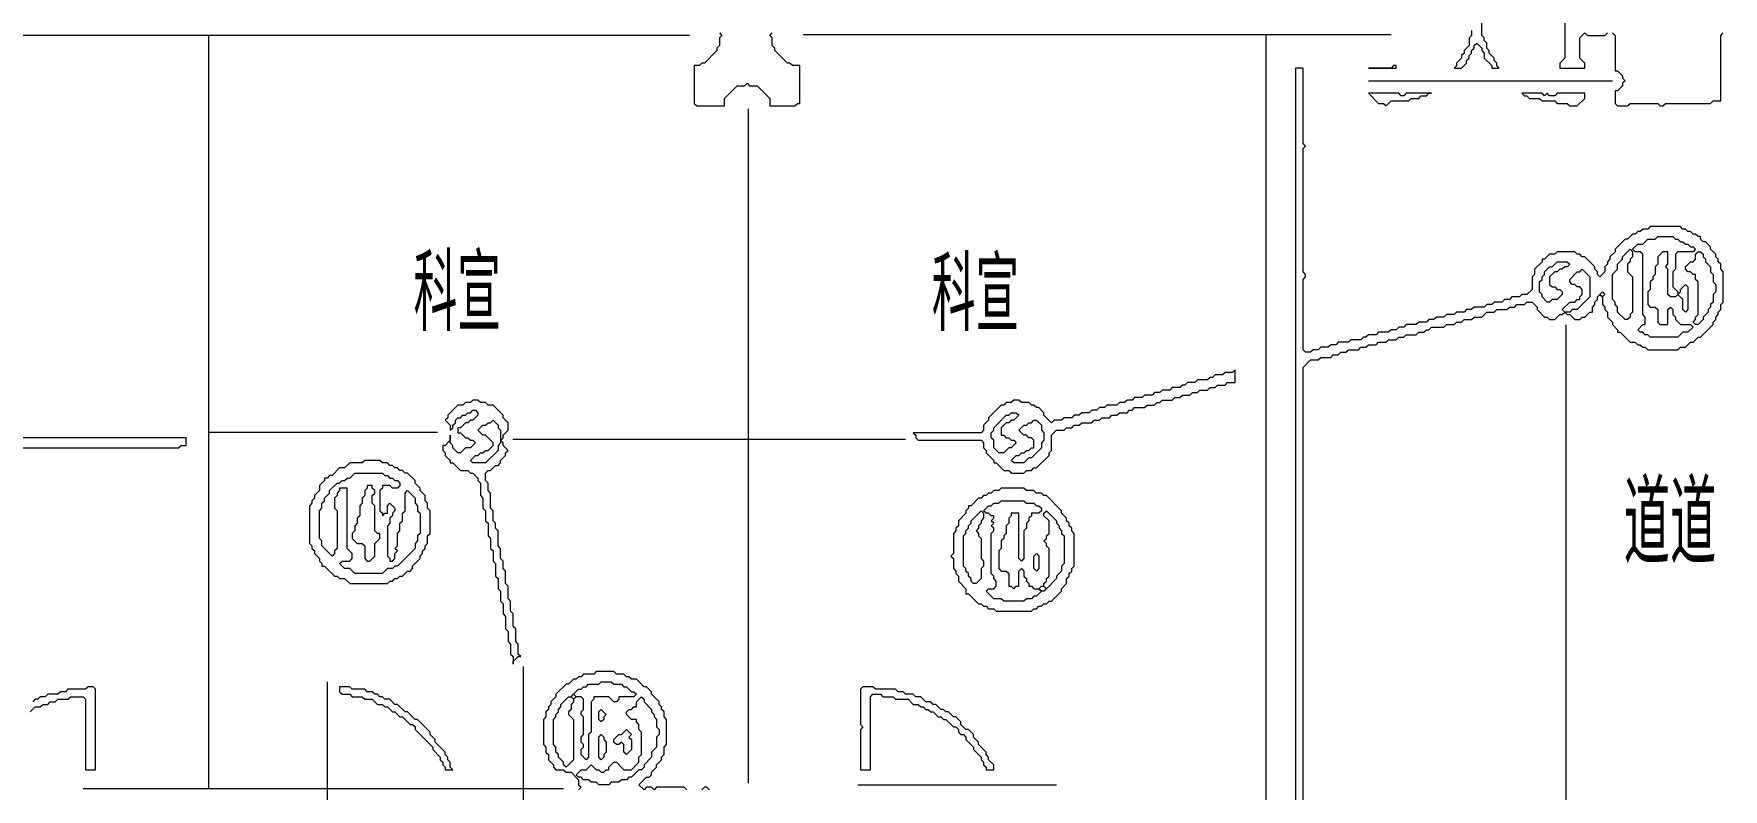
# Model space of a CAD drawing. Header units: millimetres. Extents: x 4 to 412, y 4 to 290.
# Drawn here: x 256.7 to 315.5, y 197.3 to 223.6 of the extents above; entities that cross this region are included whole.
import ezdxf

# ---------------------------------------------------------------- set-up
doc = ezdxf.new("R2010")
doc.units = ezdxf.units.MM
for name, color, linetype, lineweight in [('OCR_TEXT', 6, 'CONTINUOUS', 0), ('TRACE_CURVE', 6, 'CONTINUOUS', 0), ('TRACE_STRAIGHT', 5, 'CONTINUOUS', 0), ('TRACE_TEXT_SYMBOL', 6, 'CONTINUOUS', 0)]:
    doc.layers.add(name, color=color, linetype=linetype, lineweight=lineweight)
doc.styles.add('wqy-unicode', font='wqy-unicode')

msp = doc.modelspace()

# ---------------------------------------------------------------- linework, layer by layer
at = {"layer": 'TRACE_CURVE', "color": 6}
for points in [[(300.643, 222.439), (300.643, 195.378)], [(305.196, 213.594), (304.934, 213.594), (304.846, 213.506), (304.496, 213.506), (304.408, 213.419), (304.233, 213.419), (304.146, 213.331), (303.97, 213.331), (303.883, 213.243), (303.533, 213.243), (303.445, 213.156), (303.182, 213.156), (303.095, 213.068), (303.007, 213.068), (302.92, 212.981), (302.569, 212.981), (302.482, 212.893), (302.131, 212.893), (302.044, 212.806), (301.869, 212.806), (301.781, 212.718), (301.518, 212.718), (301.431, 212.63), (301.256, 212.63), (301.168, 212.543), (300.993, 212.543), (300.905, 212.63), (300.905, 215.083), (300.993, 215.17), (300.993, 215.258), (300.905, 215.345), (300.905, 219.636), (300.993, 219.724), (300.905, 219.812), (300.905, 222.439), (300.643, 222.439)], [(314.304, 216.746), (314.217, 216.834), (314.129, 216.834), (314.042, 216.922), (312.991, 216.922), (312.903, 216.834), (312.728, 216.834), (312.64, 216.746), (312.553, 216.746), (312.465, 216.659), (312.378, 216.659), (312.202, 216.484), (312.115, 216.484), (311.765, 216.133), (311.765, 216.046), (311.589, 215.871), (311.589, 215.783), (311.502, 215.696), (311.502, 215.608), (311.414, 215.52), (311.414, 215.345), (311.239, 215.17), (311.152, 215.258), (311.152, 215.345), (311.064, 215.433), (311.064, 215.52), (310.714, 215.871), (310.626, 215.871), (310.539, 215.958), (310.451, 215.958), (310.363, 216.046), (309.75, 216.046), (309.663, 215.958), (309.488, 215.958), (309.312, 215.783), (309.225, 215.783), (309.225, 215.696), (308.962, 215.433), (308.962, 215.258), (308.875, 215.17), (308.875, 214.732), (308.699, 214.557), (308.524, 214.557), (308.437, 214.47), (308.174, 214.47), (308.086, 214.382), (307.911, 214.382), (307.824, 214.294), (307.561, 214.294), (307.473, 214.207), (307.298, 214.207), (307.211, 214.119), (306.86, 214.119), (306.773, 214.032), (306.598, 214.032), (306.51, 213.944), (306.247, 213.944), (306.16, 213.856), (305.897, 213.856), (305.81, 213.769), (305.547, 213.769), (305.459, 213.681), (305.284, 213.681), (305.196, 213.594)], [(310.363, 213.681), (310.539, 213.681), (310.626, 213.769), (310.714, 213.769), (310.889, 213.944), (310.976, 213.944), (310.976, 214.119), (311.064, 214.207), (311.064, 214.294), (311.152, 214.382), (311.152, 214.47), (311.239, 214.557), (311.327, 214.47), (311.327, 214.207), (311.414, 214.119), (311.414, 214.032), (311.502, 213.944), (311.502, 213.769), (311.677, 213.594), (311.677, 213.506), (311.852, 213.331), (311.852, 213.243), (311.94, 213.243), (312.29, 212.893), (312.465, 212.893), (312.553, 212.806), (312.64, 212.806), (312.728, 212.718), (312.815, 212.718), (312.903, 212.63), (313.954, 212.63), (314.042, 212.718), (314.217, 212.718), (314.392, 212.893), (314.479, 212.893), (314.655, 213.068), (314.742, 213.068), (315.18, 213.506), (315.18, 213.594), (315.268, 213.681), (315.268, 213.769), (315.355, 213.856), (315.355, 213.944), (315.443, 214.032), (315.443, 214.207), (315.53, 214.294), (315.53, 215.345), (315.443, 215.433), (315.443, 215.608), (315.355, 215.696), (315.355, 215.783), (315.268, 215.871), (315.268, 215.958), (315.092, 216.133), (315.092, 216.221), (314.917, 216.396), (314.83, 216.396), (314.742, 216.484), (314.742, 216.571), (314.655, 216.571), (314.567, 216.659), (314.479, 216.659), (314.392, 216.746), (314.304, 216.746)], [(312.815, 213.506), (312.815, 213.769), (312.728, 213.856), (312.728, 215.958), (312.64, 216.046), (312.465, 216.046), (312.378, 216.133), (312.553, 216.309), (312.728, 216.309), (312.903, 216.484), (313.166, 216.484)], [(313.166, 216.484), (313.253, 216.571), (313.779, 216.571), (313.866, 216.484), (313.954, 216.484), (314.042, 216.396), (314.129, 216.396), (314.217, 216.309), (314.304, 216.309), (314.392, 216.221), (314.479, 216.221), (314.567, 216.133), (314.479, 216.046), (313.954, 216.046), (313.866, 215.958), (313.866, 215.433), (313.779, 215.345), (313.779, 214.82), (313.954, 214.645), (313.954, 214.557), (313.866, 214.47), (313.691, 214.47), (313.604, 214.557), (313.604, 215.433), (313.516, 215.52), (313.604, 215.608), (313.604, 216.046), (313.428, 216.046), (313.253, 215.871), (313.253, 215.608), (313.166, 215.52), (313.166, 215.258), (313.078, 215.17), (313.078, 215.083), (312.991, 214.995), (312.991, 214.732), (312.903, 214.645), (312.903, 214.207), (312.991, 214.119), (313.166, 214.119), (313.253, 214.032), (313.253, 213.594), (313.341, 213.506), (313.604, 213.506), (313.604, 214.032), (313.691, 214.119), (313.779, 214.032), (313.779, 213.856), (313.866, 213.769), (313.866, 213.681), (314.042, 213.506), (314.392, 213.506), (314.479, 213.419), (314.304, 213.243), (314.129, 213.243), (313.954, 213.068), (312.991, 213.068), (312.903, 213.156), (312.815, 213.156), (312.728, 213.243), (312.64, 213.243), (312.553, 213.331), (312.728, 213.506), (312.815, 213.506)], [(300.905, 195.553), (300.905, 212.017), (301.168, 212.28), (301.431, 212.28), (301.518, 212.368), (301.869, 212.368), (301.956, 212.455), (302.131, 212.455), (302.219, 212.543), (302.394, 212.543), (302.482, 212.63), (302.832, 212.63), (302.92, 212.718), (303.095, 212.718), (303.182, 212.806), (303.445, 212.806), (303.533, 212.893), (303.795, 212.893), (303.883, 212.981), (304.146, 212.981), (304.233, 213.068), (304.408, 213.068), (304.496, 213.156), (304.846, 213.156), (304.934, 213.243), (305.109, 213.243), (305.196, 213.331), (305.284, 213.331), (305.372, 213.419), (305.81, 213.419), (305.897, 213.506), (306.16, 213.506), (306.247, 213.594), (306.423, 213.594), (306.51, 213.681), (306.773, 213.681), (306.86, 213.769), (307.123, 213.769), (307.298, 213.944), (307.561, 213.944), (307.649, 214.032), (307.999, 214.032), (308.086, 214.119), (308.262, 214.119), (308.349, 214.207), (308.612, 214.207), (308.699, 214.294), (308.875, 214.294), (309.05, 214.119), (309.05, 214.032), (309.312, 213.769), (309.4, 213.769), (309.488, 213.681), (309.663, 213.681), (309.838, 213.856), (309.926, 213.856), (310.013, 213.944), (310.101, 213.856), (310.188, 213.856), (310.363, 213.681)]]:
    msp.add_lwpolyline(points, dxfattribs=at)
for points in [[(312.29, 216.133), (312.378, 216.046), (312.378, 215.871), (312.29, 215.783), (312.29, 215.696), (312.202, 215.608), (312.202, 215.345), (312.378, 215.17), (312.378, 213.944), (312.29, 213.856), (312.29, 213.769), (312.202, 213.681), (312.115, 213.681), (311.852, 213.944), (311.852, 214.119), (311.765, 214.207), (311.765, 214.294), (311.677, 214.382), (311.677, 215.258), (311.852, 215.433), (311.852, 215.608), (312.027, 215.783), (312.027, 215.871)], [(314.567, 215.958), (314.655, 216.046), (314.742, 216.046), (314.83, 215.958), (314.83, 215.871), (314.917, 215.783), (314.917, 215.696), (315.092, 215.52), (315.092, 215.345), (315.18, 215.258), (315.18, 214.995), (315.268, 214.907), (315.268, 214.645), (315.18, 214.557), (315.18, 214.294), (315.092, 214.207), (315.092, 214.119), (315.005, 214.032), (315.005, 213.944), (314.83, 213.769), (314.83, 213.681), (314.655, 213.506), (314.567, 213.506), (314.479, 213.594), (314.567, 213.681), (314.567, 213.769), (314.655, 213.856), (314.655, 214.995), (314.567, 215.083), (314.567, 215.258), (314.479, 215.258), (314.392, 215.345), (314.304, 215.345), (314.217, 215.433), (314.217, 215.52), (314.392, 215.696), (314.479, 215.696), (314.567, 215.783)], [(309.75, 215.696), (310.101, 215.696), (310.188, 215.608), (310.101, 215.52), (310.013, 215.52), (309.926, 215.433), (309.838, 215.433), (309.75, 215.345), (309.663, 215.345), (309.488, 215.17), (309.488, 214.907), (309.575, 214.82), (309.663, 214.82), (309.75, 214.732), (309.838, 214.732), (309.926, 214.645), (309.926, 214.557), (309.75, 214.382), (309.575, 214.382), (309.488, 214.294), (309.4, 214.294), (309.225, 214.47), (309.225, 214.557), (309.137, 214.645), (309.137, 214.995), (309.225, 215.083), (309.225, 215.17), (309.312, 215.258), (309.312, 215.345), (309.488, 215.52), (309.575, 215.52)], [(310.539, 215.345), (310.626, 215.433), (310.889, 215.17), (310.889, 214.47), (310.451, 214.032), (310.276, 214.032), (310.188, 213.944), (310.013, 213.944), (309.926, 214.032), (310.188, 214.294), (310.363, 214.294), (310.451, 214.382), (310.539, 214.382), (310.539, 214.47), (310.626, 214.557), (310.626, 214.732), (310.539, 214.82), (310.451, 214.82), (310.363, 214.907), (310.276, 214.907), (310.188, 214.995), (310.188, 215.083), (310.451, 215.345)], [(314.217, 214.907), (314.304, 214.82), (314.304, 214.032), (314.217, 213.944), (314.129, 214.032), (314.129, 214.382), (313.954, 214.557), (314.042, 214.645), (314.042, 214.732)], [(311.239, 214.557), (311.327, 214.645), (311.414, 214.557), (311.327, 214.47)]]:
    msp.add_lwpolyline(points, close=True, dxfattribs=at)
at = {"layer": 'TRACE_STRAIGHT', "color": 5}
for p, q in [((246.298, 223.586), (279.542, 223.586)), ((262.796, 223.586), (262.796, 197.349)), ((283.5, 223.608), (303.971, 223.608)), ((299.607, 223.608), (299.607, 195.378)), ((303.182, 222.001), (311.677, 222.001)), ((281.582, 221.02), (281.582, 197.543)), ((310.051, 213.502), (310.051, 192.171)), ((262.796, 209.764), (270.768, 209.764)), ((273.4, 209.519), (287.069, 209.519)), ((273.757, 201.596), (273.757, 192.138)), ((266.927, 201.071), (266.927, 195.904)), ((258.432, 197.349), (275.159, 197.349)), ((285.405, 197.48), (292.323, 197.48))]:
    msp.add_line(p, q, dxfattribs=at)
at = {"layer": 'TRACE_TEXT_SYMBOL', "color": 6}
for points in [[(310.013, 224.716), (310.013, 222.789), (309.838, 222.614), (309.838, 222.439), (310.714, 222.439), (310.714, 222.614), (310.539, 222.789), (310.539, 223.49), (310.714, 223.665), (310.801, 223.577), (311.414, 223.577), (311.502, 223.665)], [(306.773, 223.752), (306.773, 223.577), (306.685, 223.49), (306.685, 223.227), (306.51, 223.052), (306.51, 222.964), (306.423, 222.877), (306.423, 222.789), (306.247, 222.614), (306.247, 222.526), (306.16, 222.439), (306.423, 222.439), (306.598, 222.614), (306.598, 222.701), (306.685, 222.789), (306.685, 222.877), (306.773, 222.964), (306.773, 223.052), (306.86, 223.139), (306.86, 223.227), (306.948, 223.315), (307.123, 223.139), (307.123, 223.052), (307.211, 222.964), (307.211, 222.789), (307.473, 222.526), (307.473, 222.439), (307.736, 222.439), (307.649, 222.526), (307.649, 222.614), (307.561, 222.701), (307.561, 222.789), (307.386, 222.964), (307.386, 223.052), (307.298, 223.139), (307.298, 223.315), (307.211, 223.402), (307.211, 223.49), (307.123, 223.577), (307.123, 224.278)], [(280.588, 223.665), (280.676, 223.577), (280.588, 223.49), (280.588, 223.227), (280.501, 223.139), (280.501, 223.052), (280.063, 222.614), (279.975, 222.614), (279.888, 222.526), (279.712, 222.526), (279.712, 221.213), (279.8, 221.125), (280.763, 221.125), (280.763, 221.388), (281.201, 221.826), (281.464, 221.826), (281.551, 221.913), (281.639, 221.826), (281.902, 221.826), (282.34, 221.388), (282.34, 221.125), (283.215, 221.125), (283.303, 221.213), (283.39, 221.213), (283.39, 222.526), (283.128, 222.526), (283.04, 222.614), (282.953, 222.614), (282.515, 223.052), (282.515, 223.139), (282.427, 223.227), (282.427, 223.49), (282.34, 223.577), (282.427, 223.665)], [(311.677, 223.665), (311.765, 223.577), (311.765, 222.351), (311.852, 222.351), (312.027, 222.176), (312.027, 222.088), (312.115, 222.001), (312.027, 221.913), (312.027, 221.826), (311.852, 221.651), (311.765, 221.651), (311.765, 221.213), (311.852, 221.125), (312.202, 221.125), (312.29, 221.213), (313.253, 221.213), (313.341, 221.125), (313.428, 221.125), (313.516, 221.213), (315.092, 221.213), (315.18, 221.3), (315.443, 221.3), (315.443, 223.577), (315.53, 223.665)], [(298.541, 211.93), (298.453, 211.842), (298.191, 211.842), (298.103, 211.755), (297.84, 211.755), (297.753, 211.667), (297.665, 211.667), (297.578, 211.58), (297.227, 211.58), (297.14, 211.492), (296.877, 211.492), (296.789, 211.404), (296.702, 211.404), (296.614, 211.317), (296.351, 211.317), (296.264, 211.229), (296.001, 211.229), (295.914, 211.142), (295.738, 211.142), (295.651, 211.054), (295.388, 211.054), (295.301, 210.967), (295.038, 210.967), (294.95, 210.879), (294.775, 210.879), (294.688, 210.791), (294.512, 210.791), (294.425, 210.704), (294.075, 210.704), (293.987, 210.616), (293.812, 210.616), (293.724, 210.529), (293.549, 210.529), (293.462, 210.441), (293.199, 210.441), (293.111, 210.354), (292.936, 210.354), (292.849, 210.266), (292.586, 210.266), (292.498, 210.178), (292.236, 210.178), (292.148, 210.091), (291.885, 210.354), (291.885, 210.441), (291.71, 210.616), (291.622, 210.616), (291.535, 210.704), (291.447, 210.704), (291.36, 210.791), (291.097, 210.791), (291.009, 210.879), (290.834, 210.879), (290.747, 210.791), (290.572, 210.791), (290.484, 210.704), (290.396, 210.704), (289.959, 210.266), (289.959, 210.178), (289.783, 210.003), (289.783, 209.828), (289.696, 209.74), (287.331, 209.74), (287.419, 209.653), (287.419, 209.565)], [(287.419, 209.565), (287.506, 209.478), (289.696, 209.478), (289.783, 209.39), (289.783, 209.215), (289.871, 209.127), (289.871, 209.04), (290.134, 208.777), (290.134, 208.69), (290.221, 208.69), (290.484, 208.427), (290.659, 208.427), (290.747, 208.339), (291.185, 208.339), (291.272, 208.427), (291.447, 208.427), (291.535, 208.514), (291.622, 208.514), (292.06, 208.952), (292.06, 209.04), (292.148, 209.127), (292.148, 209.653), (292.323, 209.828), (292.586, 209.828), (292.673, 209.916), (292.849, 209.916), (292.936, 210.003), (293.111, 210.003), (293.199, 210.091), (293.549, 210.091), (293.637, 210.178), (293.812, 210.178), (293.899, 210.266), (294.162, 210.266), (294.25, 210.354), (294.425, 210.354), (294.512, 210.441), (294.775, 210.441), (294.863, 210.529), (294.95, 210.529), (295.038, 210.616), (295.388, 210.616), (295.476, 210.704), (295.738, 210.704), (295.826, 210.791), (295.914, 210.791), (296.001, 210.879), (296.351, 210.879), (296.439, 210.967), (296.614, 210.967), (296.702, 211.054), (296.965, 211.054), (297.052, 211.142), (297.227, 211.142), (297.315, 211.229), (297.578, 211.229), (297.665, 211.317), (297.84, 211.317), (297.928, 211.404), (298.191, 211.404), (298.278, 211.492), (298.541, 211.492), (298.541, 211.93)], [(272.006, 210.879), (271.918, 210.791), (271.743, 210.791), (271.656, 210.704), (271.48, 210.704), (271.13, 210.354), (271.13, 210.266), (271.043, 210.178), (271.218, 210.003), (271.218, 209.828), (271.305, 209.916), (271.305, 210.003), (271.393, 210.091), (271.393, 210.178), (271.48, 210.266), (271.568, 210.266), (271.656, 210.354), (271.743, 210.354), (271.831, 210.441), (271.918, 210.441), (272.006, 210.529), (272.093, 210.529), (272.181, 210.441), (272.181, 210.354), (272.006, 210.178), (271.918, 210.178), (271.831, 210.091), (271.743, 210.091), (271.568, 209.916), (271.48, 209.916), (271.48, 209.74), (271.568, 209.74), (271.743, 209.565), (271.831, 209.565), (271.918, 209.478), (272.006, 209.478), (272.093, 209.39), (271.918, 209.215), (271.743, 209.215), (271.568, 209.04), (271.48, 209.04), (271.305, 209.215), (271.305, 209.303), (271.218, 209.39), (271.218, 209.653), (271.218, 209.478), (271.043, 209.303), (270.955, 209.303), (270.955, 209.127), (271.043, 209.04), (271.043, 208.952), (271.218, 208.777), (271.218, 208.69), (271.305, 208.69), (271.568, 208.427), (271.831, 208.427), (271.918, 208.339), (272.006, 208.339), (272.181, 208.164), (272.181, 208.077), (272.269, 207.989), (272.269, 207.551), (272.356, 207.464), (272.356, 207.113)], [(273.144, 209.04), (273.232, 209.127), (273.057, 209.303), (273.057, 209.39), (272.969, 209.478), (273.057, 209.565), (273.057, 209.653), (273.232, 209.828), (273.232, 210.091), (273.057, 210.266), (273.057, 210.354), (272.706, 210.704), (272.531, 210.704), (272.444, 210.791), (272.269, 210.791), (272.181, 210.879), (272.006, 210.879)], [(254.754, 209.215), (261.76, 209.215), (261.847, 209.303), (262.022, 209.303), (262.022, 209.565), (254.754, 209.565)], [(272.356, 207.113), (272.444, 207.026), (272.444, 206.675), (272.531, 206.588), (272.531, 206.15), (272.619, 206.062), (272.619, 205.712), (272.706, 205.624), (272.706, 205.274), (272.794, 205.187), (272.794, 204.749), (272.882, 204.661), (272.882, 204.311), (272.969, 204.223), (272.969, 203.873), (273.057, 203.785), (273.057, 203.435), (273.144, 203.348), (273.144, 202.91), (273.232, 202.822), (273.232, 202.472), (273.319, 202.384), (273.319, 202.034), (273.407, 201.946), (273.407, 201.684), (273.407, 201.771), (273.582, 201.946), (273.67, 201.946), (273.582, 202.034), (273.582, 202.384), (273.495, 202.472), (273.495, 202.91), (273.407, 202.997), (273.407, 203.435), (273.319, 203.523), (273.319, 203.873), (273.232, 203.961), (273.232, 204.398), (273.144, 204.486), (273.144, 204.924), (273.057, 205.011), (273.057, 205.274), (272.969, 205.362), (272.969, 205.712), (272.882, 205.8), (272.882, 206.325), (272.794, 206.413), (272.794, 206.588), (272.706, 206.675), (272.706, 207.026), (272.619, 207.113), (272.619, 207.639), (272.531, 207.726), (272.531, 207.989), (272.444, 208.077), (272.444, 208.339), (272.531, 208.427), (272.619, 208.427), (272.794, 208.602), (272.882, 208.602), (272.969, 208.69), (272.969, 208.777), (273.144, 208.952), (273.144, 209.04)], [(268.24, 208.777), (268.153, 208.69), (267.715, 208.69), (267.54, 208.514), (267.364, 208.514), (267.102, 208.252), (267.014, 208.252), (266.927, 208.164), (266.839, 208.164), (266.839, 208.077), (266.664, 207.901), (266.664, 207.726), (266.489, 207.551), (266.489, 207.464), (266.401, 207.376), (266.401, 207.288), (266.314, 207.201), (266.314, 205.887), (266.401, 205.8), (266.401, 205.712), (266.489, 205.624), (266.489, 205.537), (266.664, 205.362), (266.664, 205.274), (266.751, 205.187), (266.751, 205.099), (266.839, 205.099), (267.189, 204.749), (267.277, 204.749), (267.364, 204.661), (267.54, 204.661), (267.715, 204.486), (269.028, 204.486), (269.116, 204.574), (269.203, 204.574), (269.291, 204.661), (269.379, 204.661), (269.466, 204.749), (269.554, 204.749), (269.729, 204.924), (269.816, 204.924), (269.904, 205.011), (269.904, 205.099), (270.167, 205.362), (270.167, 205.449), (270.254, 205.537), (270.254, 205.624), (270.342, 205.712), (270.342, 205.8), (270.429, 205.887), (270.429, 206.15), (270.517, 206.238), (270.517, 207.026), (270.429, 207.113), (270.429, 207.288), (270.342, 207.376), (270.342, 207.551), (270.167, 207.726), (270.167, 207.814), (269.992, 207.989), (269.992, 208.077), (269.729, 208.339), (269.641, 208.339), (269.554, 208.427)], [(267.715, 205.011), (267.54, 205.011), (267.364, 205.187), (267.452, 205.274), (267.715, 205.274), (267.802, 205.362), (267.802, 205.537), (267.627, 205.712), (267.627, 207.814), (267.364, 207.814), (267.364, 207.726), (267.277, 207.639), (267.277, 207.551), (267.189, 207.464), (267.189, 207.113), (267.277, 207.026), (267.277, 205.712), (267.189, 205.624), (267.189, 205.537), (267.102, 205.449), (266.751, 205.8), (266.751, 205.975), (266.664, 206.062), (266.664, 207.026), (266.751, 207.113), (266.751, 207.288), (266.839, 207.376), (266.839, 207.464), (267.014, 207.639), (267.014, 207.726), (267.277, 207.989), (267.364, 207.989), (267.452, 208.077), (267.54, 208.077), (267.627, 208.164), (267.715, 208.164), (267.89, 208.339)], [(267.89, 208.339), (268.853, 208.339), (268.941, 208.252), (269.028, 208.252), (269.116, 208.164), (269.203, 208.164), (269.291, 208.077), (269.379, 208.077), (269.466, 207.989), (269.466, 207.901), (269.379, 207.814), (269.203, 207.814), (269.116, 207.901), (268.853, 207.901), (268.853, 207.814), (268.766, 207.726), (268.766, 207.026), (268.853, 206.938), (268.853, 206.851), (268.941, 206.938), (269.028, 206.938), (269.028, 207.201), (269.116, 207.288), (269.291, 207.113), (269.291, 207.026), (269.203, 206.938), (269.203, 206.851), (269.116, 206.763), (269.116, 206.588), (269.028, 206.5), (269.028, 205.449), (269.116, 205.362), (269.116, 205.274), (269.203, 205.274), (269.291, 205.362), (269.291, 205.537), (269.379, 205.624), (269.291, 205.712), (269.379, 205.8), (269.379, 206.238), (269.466, 206.325), (269.466, 206.588), (269.554, 206.675), (269.554, 206.938), (269.641, 207.026), (269.641, 207.639), (269.729, 207.726), (269.992, 207.464), (269.992, 207.288), (270.079, 207.201), (270.079, 207.026), (270.167, 206.938), (270.167, 206.238), (270.079, 206.15), (270.079, 205.975), (269.992, 205.887), (269.992, 205.712), (269.379, 205.099), (269.291, 205.099), (269.203, 205.011), (269.028, 205.011), (268.853, 204.836), (267.89, 204.836), (267.715, 205.011)], [(269.554, 208.427), (269.466, 208.427), (269.379, 208.514), (269.291, 208.514), (269.203, 208.602), (269.116, 208.602), (269.028, 208.69), (268.853, 208.69), (268.766, 208.777), (268.24, 208.777)], [(290.396, 207.814), (290.309, 207.726), (290.134, 207.726), (290.046, 207.639), (289.959, 207.639), (289.871, 207.551), (289.783, 207.551), (289.696, 207.464), (289.608, 207.464), (289.346, 207.201), (289.258, 207.201), (289.258, 207.113), (289.17, 207.026), (289.17, 206.938), (288.908, 206.675), (288.908, 206.5), (288.82, 206.413), (288.82, 206.325), (288.733, 206.238), (288.733, 205.537), (288.645, 205.449), (288.733, 205.362), (288.733, 205.011), (288.82, 204.924), (288.82, 204.836), (288.908, 204.749), (288.908, 204.574), (289.17, 204.311), (289.17, 204.136), (289.258, 204.136), (289.608, 203.785), (289.696, 203.785), (289.783, 203.698), (289.871, 203.698), (289.959, 203.61), (290.134, 203.61), (290.221, 203.523), (291.447, 203.523), (291.535, 203.61), (291.622, 203.61), (291.71, 203.698), (291.798, 203.698), (291.885, 203.785), (291.973, 203.785), (292.06, 203.873), (292.148, 203.873), (292.498, 204.223), (292.498, 204.311), (292.673, 204.486), (292.673, 204.661), (292.761, 204.749), (292.761, 204.836), (292.849, 204.924), (292.849, 205.011), (292.936, 205.099), (292.936, 206.238), (292.849, 206.325), (292.849, 206.413), (292.761, 206.5), (292.761, 206.588), (292.673, 206.675), (292.673, 206.763), (292.498, 206.938), (292.498, 207.026)], [(292.498, 207.026), (291.973, 207.551), (291.885, 207.551), (291.798, 207.639), (291.622, 207.639), (291.535, 207.726), (291.272, 207.726), (291.185, 207.814), (290.396, 207.814)], [(290.134, 204.311), (290.221, 204.398), (290.221, 204.574), (290.134, 204.661), (290.134, 204.749), (290.046, 204.836), (290.046, 206.238), (290.134, 206.325), (290.134, 206.413), (290.046, 206.5), (290.134, 206.588), (290.046, 206.675), (290.134, 206.763), (290.134, 206.851), (290.046, 206.851), (289.959, 206.938), (289.871, 206.938), (289.783, 207.026), (289.959, 207.201), (290.046, 207.201), (290.134, 207.288), (290.309, 207.288)], [(290.309, 207.288), (290.396, 207.376), (291.185, 207.376), (291.272, 207.288), (291.535, 207.288), (291.622, 207.201), (291.71, 207.201), (291.798, 207.113), (291.798, 207.026), (291.71, 206.938), (291.447, 206.938), (291.447, 206.851), (291.36, 206.763), (291.36, 206.675), (291.272, 206.588), (291.272, 206.413), (291.185, 206.325), (291.185, 205.362), (291.097, 205.274), (291.009, 205.362), (291.009, 206.938), (290.747, 206.938), (290.747, 206.851), (290.659, 206.763), (290.659, 206.588), (290.572, 206.5), (290.572, 206.238), (290.484, 206.15), (290.484, 206.062), (290.396, 205.975), (290.396, 205.712), (290.309, 205.624), (290.309, 205.011), (290.396, 204.924), (290.572, 204.924), (290.659, 204.836), (290.659, 204.398), (290.747, 204.398), (290.834, 204.311), (290.922, 204.398), (291.009, 204.398), (291.009, 204.924), (291.097, 205.011), (291.185, 204.924), (291.185, 204.749), (291.272, 204.661), (291.272, 204.574), (291.36, 204.486), (291.36, 204.398), (291.447, 204.398), (291.535, 204.311), (291.71, 204.311), (291.798, 204.223), (291.622, 204.048), (291.535, 204.048), (291.447, 203.961), (291.272, 203.961), (291.185, 203.873), (290.484, 203.873), (290.396, 203.961), (290.134, 203.961), (289.871, 204.223), (289.959, 204.311), (290.134, 204.311)], [(276.297, 201.421), (276.209, 201.333), (275.859, 201.333), (275.772, 201.246), (275.684, 201.246), (275.596, 201.158), (275.509, 201.158), (275.334, 200.983), (275.246, 200.983), (274.896, 200.633), (274.896, 200.545), (274.721, 200.37), (274.721, 200.282), (274.633, 200.195), (274.633, 200.107), (274.545, 200.02), (274.545, 199.845), (274.458, 199.757), (274.458, 198.881), (274.545, 198.794), (274.545, 198.619), (274.633, 198.531), (274.633, 198.356), (274.808, 198.181), (274.808, 198.093), (274.896, 198.006), (275.159, 198.006), (275.246, 197.918), (275.421, 197.918), (275.684, 197.655), (275.684, 197.48), (275.772, 197.393), (275.684, 197.305)], [(278.574, 198.356), (278.574, 198.443), (278.661, 198.531), (278.661, 198.794), (278.749, 198.881), (278.749, 199.757), (278.661, 199.845), (278.661, 200.02), (278.574, 200.107), (278.574, 200.195), (278.486, 200.282), (278.486, 200.37), (278.224, 200.633), (278.224, 200.72), (278.048, 200.895), (277.961, 200.895), (277.698, 201.158), (277.523, 201.158), (277.435, 201.246), (277.348, 201.246), (277.26, 201.333), (276.998, 201.333), (276.91, 201.421), (276.297, 201.421)], [(256.593, 200.02), (256.768, 200.195), (256.943, 200.195), (257.031, 200.282), (257.206, 200.282), (257.293, 200.37), (257.468, 200.37), (257.556, 200.458), (257.906, 200.458), (257.994, 200.545), (258.432, 200.545), (258.519, 200.458), (258.519, 198.006), (258.87, 198.006), (258.87, 200.808), (258.782, 200.895), (258.607, 200.895)], [(258.607, 200.895), (258.519, 200.808), (257.906, 200.808), (257.819, 200.72), (257.644, 200.72), (257.556, 200.633), (257.206, 200.633), (257.118, 200.545), (256.943, 200.545), (256.855, 200.458), (256.768, 200.458), (256.68, 200.37)], [(285.58, 200.895), (285.492, 200.808), (285.492, 199.582), (285.58, 199.494), (285.492, 199.407), (285.492, 198.006), (285.843, 198.006), (285.843, 200.545), (285.93, 200.633), (286.193, 200.633), (286.28, 200.545), (286.631, 200.545), (286.718, 200.458), (287.156, 200.458), (287.331, 200.282), (287.506, 200.282), (287.594, 200.195), (287.682, 200.195), (287.769, 200.107), (287.857, 200.107), (287.944, 200.02), (288.032, 200.02), (288.207, 199.845), (288.295, 199.845), (288.382, 199.757), (288.47, 199.757), (288.733, 199.494), (288.82, 199.494), (288.908, 199.407), (288.908, 199.319), (288.995, 199.232), (289.083, 199.232), (289.17, 199.144), (289.17, 199.056), (289.433, 198.794), (289.433, 198.706), (289.696, 198.443), (289.696, 198.356), (289.783, 198.268), (289.783, 198.181), (289.871, 198.093), (289.871, 198.006), (290.134, 198.006), (290.134, 198.181), (289.959, 198.356), (289.959, 198.443), (289.871, 198.531), (289.871, 198.619), (289.608, 198.881), (289.608, 198.969), (289.433, 199.144), (289.433, 199.232), (289.258, 199.407), (289.17, 199.407), (288.995, 199.582), (288.995, 199.669), (288.82, 199.845), (288.733, 199.845), (288.557, 200.02), (288.47, 200.02), (288.382, 200.107), (288.295, 200.107), (288.12, 200.282), (288.032, 200.282)], [(288.032, 200.282), (287.944, 200.37), (287.769, 200.37), (287.594, 200.545), (287.419, 200.545), (287.331, 200.633), (287.069, 200.633), (286.981, 200.72), (286.806, 200.72), (286.718, 200.808), (286.018, 200.808), (285.93, 200.895), (285.58, 200.895)], [(279.45, 197.305), (279.362, 197.393), (278.399, 197.393), (278.311, 197.305), (278.224, 197.393), (278.048, 197.393), (277.961, 197.305), (277.786, 197.48), (278.048, 197.743), (278.136, 197.743), (278.224, 197.83), (278.224, 197.918), (278.399, 198.093), (278.399, 198.181), (278.574, 198.356)], [(280.238, 197.305), (280.15, 197.393), (280.063, 197.393), (279.975, 197.305)]]:
    msp.add_lwpolyline(points, dxfattribs=at)
for points in [[(304.058, 222.526), (303.97, 222.439), (303.182, 222.439), (304.146, 222.439), (304.146, 222.526)], [(303.182, 221.563), (303.533, 221.213), (303.708, 221.213), (303.795, 221.125), (303.97, 221.3), (304.583, 221.3), (304.671, 221.388), (304.934, 221.388), (305.021, 221.475), (305.196, 221.475), (305.284, 221.563), (305.372, 221.563), (304.496, 221.563), (304.408, 221.475), (304.321, 221.475), (304.233, 221.563)], [(308.524, 221.563), (308.612, 221.475), (308.699, 221.475), (308.787, 221.388), (309.137, 221.388), (309.225, 221.3), (309.663, 221.3), (309.75, 221.213), (310.101, 221.213), (310.188, 221.125), (310.451, 221.125), (310.714, 221.388), (310.714, 221.563), (309.75, 221.563), (309.663, 221.475), (309.488, 221.475), (309.4, 221.563), (309.312, 221.475), (309.225, 221.563)], [(272.619, 210.091), (272.706, 210.178), (272.882, 210.003), (272.882, 209.916), (272.969, 209.828), (272.969, 209.39), (272.882, 209.303), (272.882, 209.127), (272.444, 208.69), (272.006, 208.69), (271.918, 208.777), (272.093, 208.952), (272.181, 208.952), (272.269, 209.04), (272.356, 209.04), (272.444, 209.127), (272.531, 209.127), (272.706, 209.303), (272.706, 209.39), (272.444, 209.653), (272.356, 209.653), (272.181, 209.828), (272.356, 210.003), (272.444, 210.003), (272.531, 210.091)], [(290.659, 210.354), (290.747, 210.441), (290.922, 210.441), (291.009, 210.354), (290.834, 210.178), (290.747, 210.178), (290.659, 210.091), (290.572, 210.091), (290.396, 209.916), (290.396, 209.653), (290.484, 209.653), (290.572, 209.565), (290.659, 209.565), (290.747, 209.478), (290.834, 209.478), (290.922, 209.39), (290.747, 209.215), (290.659, 209.215), (290.484, 209.04), (290.309, 209.04), (290.134, 209.215), (290.134, 209.478), (290.046, 209.565), (290.046, 209.74), (290.134, 209.828), (290.134, 209.916), (290.572, 210.354)], [(291.447, 210.091), (291.535, 210.178), (291.622, 210.178), (291.798, 210.003), (291.798, 209.828), (291.885, 209.74), (291.885, 209.478), (291.798, 209.39), (291.798, 209.215), (291.447, 208.865), (291.36, 208.865), (291.185, 208.69), (290.834, 208.69), (290.747, 208.777), (290.922, 208.952), (291.009, 208.952), (291.097, 209.04), (291.185, 209.04), (291.272, 209.127), (291.36, 209.127), (291.447, 209.215), (291.535, 209.215), (291.535, 209.478), (291.447, 209.565), (291.36, 209.565), (291.272, 209.653), (291.185, 209.653), (291.009, 209.828), (291.185, 210.003), (291.272, 210.003), (291.36, 210.091)], [(268.328, 207.901), (268.328, 207.814), (268.24, 207.726), (268.24, 207.551), (268.153, 207.464), (268.153, 207.288), (268.065, 207.201), (268.065, 206.851), (267.977, 206.763), (267.977, 206.588), (267.89, 206.5), (267.89, 206.325), (267.802, 206.238), (267.802, 206.062), (267.977, 205.887), (268.153, 205.887), (268.24, 205.8), (268.24, 205.362), (268.328, 205.274), (268.415, 205.274), (268.59, 205.449), (268.59, 205.887), (268.766, 206.062), (268.766, 206.238), (268.678, 206.238), (268.59, 206.325), (268.59, 207.201), (268.503, 207.288), (268.503, 207.551), (268.59, 207.639), (268.59, 207.726), (268.503, 207.814), (268.503, 207.901)], [(289.696, 207.026), (289.783, 206.938), (289.783, 206.763), (289.696, 206.675), (289.696, 206.588), (289.608, 206.5), (289.608, 206.413), (289.521, 206.325), (289.608, 206.238), (289.608, 206.15), (289.696, 206.062), (289.696, 205.362), (289.783, 205.274), (289.783, 205.099), (289.696, 205.011), (289.696, 204.661), (289.521, 204.486), (289.433, 204.486), (289.346, 204.574), (289.346, 204.661), (289.258, 204.749), (289.258, 204.836), (289.17, 204.924), (289.17, 205.011), (289.083, 205.099), (289.083, 206.15), (289.17, 206.238), (289.17, 206.325), (289.258, 206.413), (289.258, 206.5), (289.346, 206.588), (289.346, 206.675)], [(291.885, 206.938), (291.973, 207.026), (292.323, 206.675), (292.323, 206.588), (292.411, 206.5), (292.411, 206.413), (292.498, 206.325), (292.498, 206.238), (292.586, 206.15), (292.586, 205.187), (292.498, 205.099), (292.498, 204.924), (292.323, 204.749), (292.323, 204.661), (291.973, 204.311), (291.885, 204.398), (291.885, 204.486), (291.973, 204.574), (291.973, 204.661), (292.06, 204.749), (292.06, 205.712), (291.973, 205.8), (291.973, 205.887), (291.885, 205.975), (291.973, 206.062), (291.973, 206.15), (292.06, 206.238), (292.06, 206.675), (291.885, 206.851)], [(291.535, 205.449), (291.622, 205.537), (291.71, 205.449), (291.71, 205.011), (291.622, 204.924), (291.535, 205.011)], [(291.71, 204.311), (291.798, 204.398), (291.885, 204.398), (291.973, 204.311), (291.885, 204.223), (291.798, 204.223)], [(267.364, 200.895), (267.364, 200.72), (267.452, 200.633), (267.715, 200.633), (267.802, 200.545), (268.153, 200.545), (268.24, 200.458), (268.503, 200.458), (268.678, 200.282), (268.853, 200.282), (268.941, 200.195), (269.028, 200.195), (269.203, 200.02), (269.291, 200.02), (269.466, 199.845), (269.554, 199.845), (269.816, 199.582), (269.904, 199.582), (269.992, 199.494), (269.992, 199.407), (270.605, 198.794), (270.605, 198.706), (270.867, 198.443), (270.867, 198.356), (270.955, 198.268), (270.955, 198.181), (271.043, 198.093), (271.043, 198.006), (271.305, 198.006), (271.218, 198.093), (271.218, 198.268), (271.13, 198.356), (271.13, 198.443), (271.043, 198.531), (271.043, 198.619), (270.692, 198.969), (270.692, 199.056), (270.517, 199.232), (270.517, 199.319), (270.079, 199.757), (269.992, 199.757), (269.729, 200.02), (269.641, 200.02), (269.379, 200.282), (269.291, 200.282), (269.116, 200.458), (268.941, 200.458), (268.853, 200.545), (268.766, 200.545), (268.678, 200.633), (268.59, 200.633), (268.503, 200.72), (268.328, 200.72), (268.24, 200.808), (267.802, 200.808), (267.715, 200.895)], [(275.421, 200.545), (275.509, 200.633), (275.596, 200.545), (275.509, 200.458)], [(276.385, 200.983), (276.472, 201.071), (276.822, 201.071), (276.91, 200.983), (277.173, 200.983), (277.26, 200.895), (277.348, 200.895), (277.523, 200.72), (277.611, 200.72), (277.698, 200.633), (277.611, 200.545), (277.085, 200.545), (277.085, 200.458), (276.998, 200.37), (276.91, 200.37), (276.735, 200.545), (276.209, 200.545), (276.209, 200.458), (276.122, 200.37), (276.122, 199.319), (276.034, 199.232), (276.034, 198.443), (275.947, 198.356), (275.772, 198.531), (275.772, 198.706), (275.859, 198.794), (275.859, 198.881), (275.772, 198.969), (275.772, 199.144), (275.859, 199.232), (275.859, 199.845), (275.772, 199.932), (275.772, 200.02), (275.859, 200.107), (275.859, 200.458), (275.772, 200.545), (275.596, 200.545), (275.509, 200.633), (275.684, 200.808), (275.772, 200.808), (275.859, 200.895), (275.947, 200.895), (276.034, 200.983)], [(275.334, 200.545), (275.421, 200.545), (275.509, 200.458), (275.509, 200.37), (275.421, 200.282), (275.421, 200.107), (275.334, 200.02), (275.334, 199.932), (275.509, 199.757), (275.509, 198.356), (275.246, 198.093), (275.159, 198.181), (275.159, 198.268), (274.983, 198.443), (274.983, 198.531), (274.896, 198.619), (274.896, 198.794), (274.808, 198.881), (274.808, 199.757), (274.896, 199.845), (274.896, 199.932), (274.983, 200.02), (274.983, 200.107), (275.071, 200.195), (275.071, 200.282)], [(277.873, 200.545), (277.961, 200.458), (277.961, 200.37), (278.224, 200.107), (278.224, 200.02), (278.311, 199.932), (278.311, 199.845), (278.399, 199.757), (278.399, 199.494), (278.486, 199.407), (278.486, 199.232), (278.399, 199.144), (278.399, 198.794), (278.224, 198.619), (278.224, 198.443), (277.961, 198.181), (277.961, 198.093), (277.873, 198.006), (277.786, 198.006), (277.523, 197.743), (277.435, 197.743), (277.348, 197.655), (277.173, 197.655), (277.085, 197.568), (276.822, 197.568), (276.735, 197.48), (276.385, 197.48), (276.297, 197.568), (276.122, 197.568), (276.034, 197.655), (275.859, 197.655), (275.772, 197.743), (275.684, 197.743), (275.596, 197.83), (275.772, 198.006), (275.947, 198.006), (276.122, 198.181), (276.297, 198.006), (276.385, 198.006), (276.472, 197.918), (276.56, 197.918), (276.647, 198.006), (276.735, 198.006), (276.735, 198.093), (276.91, 198.268), (276.998, 198.268), (277.26, 198.006), (277.523, 198.006), (277.786, 198.268), (277.786, 198.443), (277.873, 198.531), (277.873, 199.319), (277.786, 199.407), (277.786, 199.582), (277.698, 199.669), (277.698, 199.757), (277.523, 199.757), (277.348, 199.932), (277.348, 200.02), (277.435, 200.107), (277.523, 200.107), (277.611, 200.195), (277.698, 200.195), (277.698, 200.37)], [(276.385, 200.02), (276.472, 200.107), (276.647, 199.932), (276.56, 199.845), (276.56, 199.757), (276.472, 199.669), (276.385, 199.757)], [(277.348, 199.407), (277.523, 199.232), (277.435, 199.144), (277.523, 199.056), (277.523, 198.706), (277.348, 198.531), (277.26, 198.619), (277.26, 198.881), (277.173, 198.969), (277.085, 198.881), (276.998, 198.881), (276.91, 198.969), (276.91, 199.056), (277.085, 199.232), (277.173, 199.232)], [(276.385, 199.144), (276.472, 199.232), (276.56, 199.144), (276.56, 199.056), (276.647, 198.969), (276.647, 198.619), (276.56, 198.531), (276.56, 198.443), (276.472, 198.356), (276.385, 198.443)]]:
    msp.add_lwpolyline(points, close=True, dxfattribs=at)

# ---------------------------------------------------------------- texts
at = {"layer": 'OCR_TEXT', "color": 6, "style": 'wqy-unicode'}
for s, height, width, p in [('科宣', 2.3225, 0.479963, (269.94, 213.535)), ('科宣', 2.2542, 0.494507, (287.98, 213.521)), ('道道', 2.5274, 0.467559, (312.066, 205.432))]:
    msp.add_text(s, height=height, dxfattribs=dict(at, width=width)).set_placement(p)

doc.saveas('drawing.dxf')
